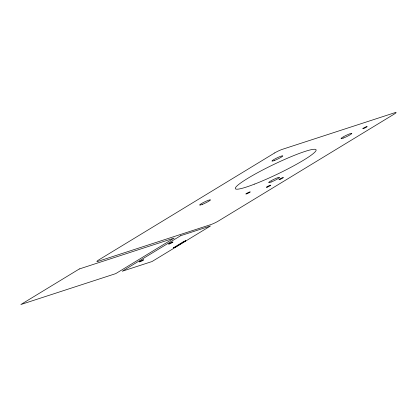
<?xml version="1.0" encoding="UTF-8"?>
<svg xmlns="http://www.w3.org/2000/svg" width="417" height="417" viewBox="0 0 417 417"><rect width="100%" height="100%" fill="white"/><g stroke="black" fill="none" stroke-linecap="round" stroke-linejoin="round"><path stroke-width="0.63" d="M173.373 247.875L175.547 247.02L185.8 240.708L183.616 241.589L173.399 247.844M79.308 268.97L20.85 304.525L115.707 273.635L174.17 238.081L79.308 268.97M274.683 152.935L98.506 260.083A5.968 0.688 -25.7 0 0 98.329 261.24L210.689 224.654A5.968 0.688 -25.7 0 0 218.305 221.073L394.482 113.924A5.968 0.688 -25.7 0 0 394.659 112.767L282.299 149.354A5.968 0.688 -25.7 0 0 274.683 152.935M180.723 235.673L122.264 271.227L152.023 261.537L210.486 225.983L180.723 235.673M267.365 187.087A2.45 0.281 -25.7 0 0 270.722 185.242A2.45 0.281 -25.7 0 0 267.453 186.508A2.45 0.281 -25.7 0 0 267.365 187.087M246.9 193.754A2.45 0.281 -25.7 0 0 250.257 191.903A2.45 0.281 -25.7 0 0 246.989 193.17A2.45 0.281 -25.7 0 0 246.9 193.754M363.822 128.426A2.45 0.281 -25.7 0 0 367.179 126.58A2.45 0.281 -25.7 0 0 363.911 127.842A2.45 0.281 -25.7 0 0 363.822 128.426M280.031 179.388A2.45 0.281 -25.7 0 0 283.388 177.538A2.45 0.281 -25.7 0 0 280.12 178.804A2.45 0.281 -25.7 0 0 280.031 179.388M343.598 137.975A5.994 0.688 -25.7 0 0 351.818 133.45A5.994 0.688 -25.7 0 0 343.817 136.552A5.994 0.688 -25.7 0 0 343.598 137.975M202.224 204.445A5.994 0.688 -25.7 0 0 210.444 199.92A5.994 0.688 -25.7 0 0 202.443 203.022A5.994 0.688 -25.7 0 0 202.224 204.445M254.709 184.048A44.775 5.145 -25.7 0 0 316.122 150.235A44.775 5.145 -25.7 0 0 256.34 173.399A44.775 5.145 -25.7 0 0 254.709 184.048M274.558 160.456A5.994 0.688 -25.7 0 0 282.778 155.932A5.994 0.688 -25.7 0 0 274.777 159.028A5.994 0.688 -25.7 0 0 274.558 160.456M271.264 181.963A5.994 0.688 -25.7 0 0 279.484 177.439A5.994 0.688 -25.7 0 0 271.483 180.54A5.994 0.688 -25.7 0 0 271.264 181.963M169.61 243.856A2.45 0.281 -25.7 0 0 172.966 242.011A2.45 0.281 -25.7 0 0 169.698 243.278A2.45 0.281 -25.7 0 0 169.61 243.856M140.378 261.636A2.45 0.281 -25.7 0 0 143.74 259.786A2.45 0.281 -25.7 0 0 140.472 261.052A2.45 0.281 -25.7 0 0 140.378 261.636"/></g></svg>
